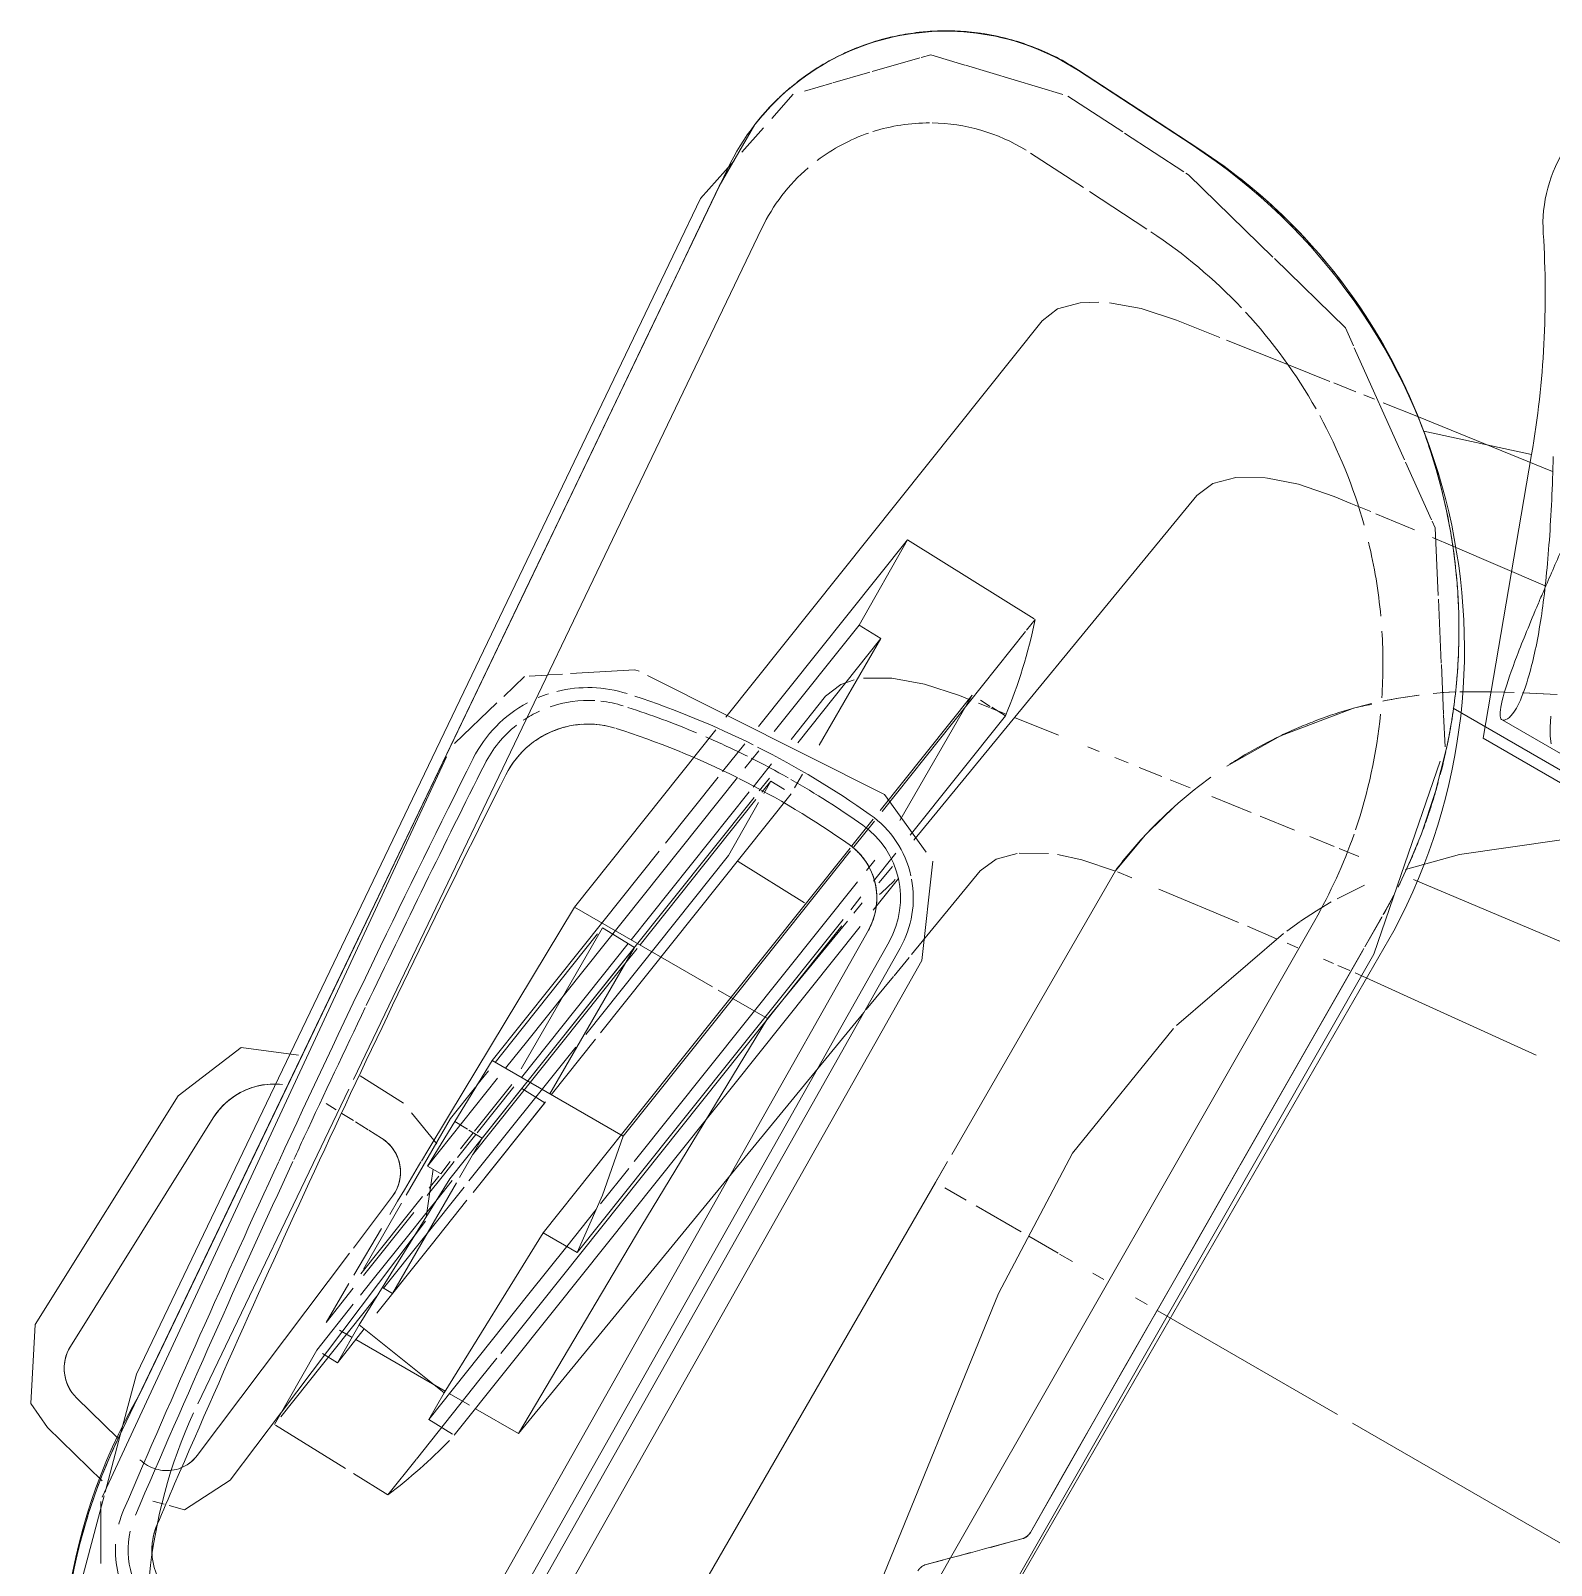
# Model space of a CAD drawing. Header units: inches. Extents: x 6664 to 8129, y 209 to 1287.
# Drawn here: x 7386.67 to 7393.54, y 643.98 to 650.91 of the extents above; entities that cross this region are included whole.
import ezdxf

# ---------------------------------------------------------------- set-up
doc = ezdxf.new("R2010")
doc.units = ezdxf.units.IN
doc.header["$MEASUREMENT"] = 0
doc.layers.add('I-FURN', color=30, linetype='Continuous', lineweight=9)

# ---------------------------------------------------------------- blocks, each defined once
blk = doc.blocks.new('Allsteel Seating Acuity Work-Conference Chair1 - Fully Adj_ Arms_ Mesh Back-V141-11th FLOOR POWER _ SIGNAL')
at = {"layer": 'I-FURN', "lineweight": 13}
for p, q in [((9.5606, 3.4708), (9.5606, -0.9451)), ((8.3354, 2.7972), (8.3354, -3.2574)), ((8.6481, 2.0903), (9.0633, -0.9451)), ((9.5606, -1.2379), (9.5606, 2.0042)), ((12.1969, 1.3862), (12.663, -4.7339)), ((9.5606, -0.9451), (9.5606, -1.3459)), ((-7.1169, -1.2379), (7.3857, -1.2379)), ((7.4644, -1.2379), (8.4008, -1.2379)), ((8.4567, -1.2379), (8.5175, -1.2379)), ((8.683, -1.2379), (8.7404, -1.2379)), ((8.8461, -1.2379), (8.913, -1.2379)), ((8.9211, -1.2379), (9.0745, -1.2379)), ((9.1132, -1.2379), (9.3482, -1.2379)), ((9.401, -1.2379), (9.5112, -1.2379)), ((9.5606, -1.346), (9.5606, -1.2379)), ((9.5606, -1.3839), (9.5606, -2.8632)), ((9.5606, -2.8632), (9.5606, -1.384)), ((8.9718, -2.3963), (8.7613, -2.9975)), ((9.5237, -3.0711), (9.5606, -2.8632)), ((8.7541, -3.0138), (8.7231, -3.0823)), ((8.7227, -3.0831), (8.6839, -3.1606)), ((9.4738, -3.2493), (9.5202, -3.0858)), ((8.6839, -3.1606), (8.6455, -3.2287)), ((8.63, -3.2544), (8.5533, -3.3688)), ((9.2189, -3.7644), (9.3608, -3.5235)), ((8.9922, -4.04), (9.2167, -3.7676)), ((8.9364, -4.0948), (8.9828, -4.0496)), ((8.8431, -4.1775), (8.8939, -4.1337)), ((-8.421, -4.2125), (8.421, -4.2125)), ((8.8719, -5.4314), (8.421, -4.2125)), ((8.7692, -4.2364), (8.8431, -4.1775)), ((7.4113, -4.2621), (8.6068, -4.2621)), ((8.7171, -4.2746), (8.6784, -4.3014)), ((8.3885, -4.3266), (7.3777, -4.3266)), ((8.6174, -4.3411), (8.4949, -4.4119)), ((8.4949, -4.4119), (8.6044, -4.3492)), ((8.6784, -4.3014), (8.634, -4.3306)), ((8.637, -4.3287), (8.68, -4.3004)), ((8.1834, -4.4066), (8.2054, -4.4512)), ((8.4949, -4.4119), (8.4421, -4.4399)), ((8.4422, -4.4398), (8.4949, -4.4119)), ((8.2297, -4.5501), (8.368, -4.4788)), ((8.3689, -4.4784), (8.2302, -4.5499)), ((8.4029, -4.4605), (8.4422, -4.4398)), ((9.3469, -5.2796), (8.8719, -5.4314)), ((11.5122, -5.909), (10.8995, -5.8752))]:
    blk.add_line(p, q, dxfattribs=at)
at = {"layer": 'I-FURN'}
for p, q in [((12.1064, 1.8957), (11.9662, 2.1387)), ((12.4351, -1.7979), (12.1103, 1.8751)), ((10.0769, 1.8177), (10.115, -2.0752)), ((10.2278, -2.0741), (10.1897, 1.8188)), ((10.2476, 1.8149), (10.2857, -2.0735)), ((10.3926, -2.0725), (10.3545, 1.8204)), ((10.3545, 1.8204), (10.3926, -2.0725)), ((10.3545, 1.8204), (10.3926, -2.0725)), ((12.1798, 1.5925), (12.1104, 1.8491)), ((12.4812, 1.7262), (12.1471, 1.8114)), ((11.9025, 1.7765), (11.8517, 1.7635)), ((12.1799, 1.6096), (12.6247, -4.2318)), ((12.435, 1.545), (12.1827, 1.6093)), ((12.1827, 1.6093), (12.435, 1.545)), ((12.1827, 1.6093), (12.435, 1.545)), ((12.435, 1.545), (12.1827, 1.6093)), ((12.2541, 1.3178), (12.1798, 1.5925)), ((11.6469, 1.5204), (11.6, 1.138)), ((11.8325, 1.4976), (11.6933, 0.3634)), ((11.6933, 0.3634), (11.8325, 1.4976)), ((11.6933, 0.3634), (11.8325, 1.4976)), ((11.8325, 1.4976), (11.6933, 0.3634)), ((12.7014, -4.5547), (12.2541, 1.3178)), ((12.532, 0.141), (12.5745, 1.3588)), ((12.5745, 1.3588), (12.532, 0.141)), ((12.5745, 1.3588), (12.532, 0.141)), ((12.532, 0.141), (12.5745, 1.3588)), ((12.7189, 0.1345), (12.7614, 1.3522)), ((12.067, -0.2771), (11.9474, 1.2944)), ((11.9474, 1.2944), (12.067, -0.2771)), ((10.9673, 1.0197), (10.9977, 1.2213)), ((11.1812, 1.2155), (10.9977, 1.2213)), ((11.5954, 1.2024), (11.2225, 1.2142)), ((11.6025, 0.8154), (11.5995, 1.2022)), ((11.5039, 0.5695), (11.5928, 1.1583)), ((11.6, 1.138), (11.5439, 0.681)), ((10.8978, 0.5595), (10.9669, 1.0171)), ((10.7635, 0.1176), (10.8723, 0.8385)), ((10.881, 0.8382), (11.0083, 0.8342)), ((10.9001, 0.1176), (11.0083, 0.8342)), ((11.0083, 0.8342), (11.0083, 0.6948)), ((11.4645, 0.6259), (11.4936, 0.8188)), ((11.4936, 0.6215), (11.4936, 0.8188)), ((11.4936, 0.8188), (11.5732, 0.8163)), ((11.6025, 0.8154), (11.5631, 0.5541)), ((11.0083, 0.6948), (10.9814, -0.154)), ((11.4936, 0.6215), (11.0083, 0.6948)), ((10.2245, -1.7405), (10.6258, 0.6865)), ((10.8494, 0.6865), (10.6258, 0.6865)), ((10.986, 0.6865), (10.8806, 0.6865)), ((11.4737, 0.6865), (11.008, 0.6865)), ((11.5439, 0.681), (11.4787, 0.1504)), ((11.559, 0.6865), (11.4936, 0.6865)), ((11.6292, 0.6865), (11.5997, 0.4907)), ((11.6274, 0.4824), (11.6292, 0.6865)), ((10.88, 0.4415), (10.8978, 0.5595)), ((11.4691, -0.154), (11.4936, 0.6215)), ((11.4888, 0.4696), (11.5039, 0.5695)), ((11.3922, 0.1471), (11.4509, 0.5358)), ((11.5552, 0.5021), (11.5429, 0.4205)), ((11.434, 0.4239), (11.3922, 0.1471)), ((11.3946, -0.154), (11.4817, 0.4224)), ((11.434, 0.4239), (11.434, -0.154)), ((11.4873, 0.4222), (11.434, 0.4239)), ((11.5429, 0.4205), (11.5016, 0.1471)), ((11.5888, 0.419), (11.5343, 0.0582)), ((11.6028, 0.4186), (11.5573, 0.1176)), ((11.6244, 0.194), (11.627, 0.4388)), ((10.5069, -2.0291), (10.8757, 0.4131)), ((11.6028, 0.0498), (11.6028, 0.3936)), ((8.3455, 0.2973), (8.3607, -3.1207)), ((8.6531, 0.3326), (8.6537, 0.1971)), ((8.6537, 0.1971), (8.6531, 0.3326)), ((8.6795, 0.2235), (8.734, 0.278)), ((11.6897, 0.3346), (11.654, 0.0435)), ((11.654, 0.0435), (11.6897, 0.3346)), ((11.654, 0.0435), (11.6897, 0.3346)), ((11.6897, 0.3346), (11.654, 0.0435)), ((8.5873, 0.1312), (8.6245, 0.1685)), ((8.6537, 0.1971), (8.6684, -3.1193)), ((8.6684, -3.1193), (8.6537, 0.1971)), ((11.3535, -0.1094), (11.3922, 0.1471)), ((11.3922, 0.1471), (11.3535, -0.1094)), ((11.4787, 0.1504), (11.4684, 0.0663)), ((11.5016, 0.1471), (11.489, 0.0637)), ((8.5415, 0.0855), (8.4175, -0.0386)), ((10.4334, -2.0676), (10.7635, 0.1176)), ((10.859, -0.154), (10.9001, 0.1176)), ((11.5573, 0.1176), (11.5359, -0.0244)), ((11.6226, 0.0505), (11.6235, 0.1208)), ((11.489, 0.0637), (11.4725, -0.0455)), ((11.4755, 0.0484), (11.5558, -0.154)), ((11.6028, -0.1118), (11.6028, 0.0083)), ((11.6219, -0.0091), (11.6226, 0.0505)), ((11.4725, -0.0455), (11.4561, -0.154)), ((11.5198, -0.0379), (11.5023, -0.154)), ((11.6199, -0.1553), (11.6219, -0.0091)), ((11.5287, -0.0718), (11.5184, -0.1403)), ((11.6028, -0.3916), (11.6028, -0.1118)), ((10.7015, -0.8315), (10.8038, -0.154)), ((10.9814, -0.154), (10.8038, -0.154)), ((10.827, -0.3659), (10.859, -0.154)), ((10.8768, -0.8467), (10.9814, -0.154)), ((11.2684, -0.6723), (11.3467, -0.154)), ((11.3467, -0.154), (11.2694, -0.6662)), ((11.2738, -0.9542), (11.3893, -0.1894)), ((11.3659, -0.8374), (11.4691, -0.154)), ((11.434, -0.1813), (11.434, -0.3862)), ((11.5023, -0.154), (11.4906, -0.2317)), ((11.5163, -0.154), (11.5059, -0.2228)), ((11.5091, -0.6556), (11.5849, -0.154)), ((11.5849, -0.154), (11.5176, -0.154)), ((11.5707, -0.7126), (11.5849, -0.154)), ((11.619, -0.2158), (11.6198, -0.1596)), ((11.8272, -0.1593), (11.8963, -0.1617)), ((11.8963, -0.1617), (11.8272, -0.1593)), ((11.8963, -0.1617), (11.8272, -0.1593)), ((11.8272, -0.1593), (11.8963, -0.1617)), ((11.8982, -0.1618), (11.9662, -0.1642)), ((11.9662, -0.1642), (11.8982, -0.1618)), ((11.9662, -0.1642), (11.8982, -0.1618)), ((11.8982, -0.1618), (11.9662, -0.1642)), ((11.978, -0.1646), (12.0386, -0.1667)), ((12.0386, -0.1667), (11.978, -0.1646)), ((12.0386, -0.1667), (11.978, -0.1646)), ((11.978, -0.1646), (12.0386, -0.1667)), ((12.069, -0.1678), (12.1231, -0.1696)), ((12.1231, -0.1696), (12.069, -0.1678)), ((12.1231, -0.1696), (12.069, -0.1678)), ((12.069, -0.1678), (12.1231, -0.1696)), ((11.487, -0.2555), (11.4671, -0.3873)), ((11.5985, -0.2616), (11.7686, -0.3264)), ((11.434, -0.3005), (11.2694, -1.3906)), ((11.4949, -0.2959), (11.481, -0.3877)), ((11.8206, -0.3462), (12.0523, -0.3543)), ((12.3946, -4.578), (12.0707, -0.3252)), ((12.0707, -0.3252), (12.3946, -4.578)), ((10.7918, -0.5989), (10.8224, -0.3969)), ((11.434, -0.3862), (11.3659, -0.8374)), ((11.4656, -0.3969), (11.4261, -0.6583)), ((11.434, -0.3862), (11.5041, -0.3884)), ((11.4796, -0.3969), (11.4394, -0.6633)), ((11.5118, -0.3887), (11.5789, -0.3908)), ((11.5757, -0.5712), (11.6028, -0.3916)), ((11.5617, -0.6634), (11.574, -0.582)), ((10.5444, -2.2373), (10.7859, -0.6386)), ((11.2694, -0.6662), (11.3911, -0.6701)), ((10.789, -1.3648), (10.8875, -0.7126)), ((10.8875, -0.7126), (11.5707, -0.7126)), ((11.2145, -1.0295), (11.2623, -0.7126)), ((11.2694, -1.4764), (11.2694, -0.7126)), ((11.4179, -0.7126), (11.3024, -1.4774)), ((11.4381, -0.7457), (11.4381, -1.4817)), ((11.4722, -1.3648), (11.5707, -0.7126)), ((11.4764, -0.8724), (11.5005, -0.7126)), ((11.5363, -0.8315), (11.5543, -0.7126)), ((10.5163, -2.0578), (10.7015, -0.8315)), ((11.4435, -1.4462), (11.5363, -0.8315)), ((10.6495, -2.3513), (10.8768, -0.8467)), ((11.1398, -2.334), (11.3659, -0.8374)), ((11.2496, -2.374), (11.4764, -0.8724)), ((11.3659, -0.8374), (11.2694, -1.4764)), ((11.1086, -2.0481), (11.263, -1.0255)), ((11.0027, -2.4315), (11.2089, -1.0664)), ((10.6414, -2.3425), (10.789, -1.3648)), ((11.3899, -1.9098), (11.4722, -1.3648)), ((11.2694, -1.3906), (11.2561, -1.4784)), ((10.5882, -1.499), (10.4954, -2.0603)), ((10.8445, -1.499), (10.5882, -1.499)), ((11.5949, -1.499), (10.8752, -1.499)), ((11.253, -1.499), (11.1275, -2.3297)), ((11.2991, -1.499), (11.1714, -2.345)), ((11.4381, -1.4817), (11.2694, -1.4764)), ((11.4418, -2.5124), (11.5949, -1.499)), ((10.1901, -1.9487), (10.2217, -1.7574)), ((12.3593, -2.1224), (12.4329, -1.868)), ((8.4077, -2.0031), (8.4126, -3.1204)), ((10.172, -2.0581), (10.1895, -1.9522)), ((11.3263, -2.3309), (11.3831, -1.9546)), ((10.0895, -2.5572), (10.1693, -2.0747)), ((10.115, -2.0752), (10.2966, -2.4882)), ((10.7047, -2.0353), (11.0578, -2.0465)), ((11.1086, -2.0481), (11.1108, -2.3238)), ((10.4879, -2.1058), (10.4781, -2.1652)), ((10.497, -2.1858), (10.508, -2.1129)), ((10.3919, -2.3428), (10.4191, -2.1625)), ((12.3112, -2.2887), (12.3475, -2.1632)), ((10.4589, -2.281), (10.4431, -2.3764)), ((10.4592, -2.4359), (10.4833, -2.2762)), ((10.5257, -2.3613), (10.5347, -2.3016)), ((12.168, -2.383), (12.222, -2.3474)), ((12.2246, -2.3457), (12.2935, -2.3003)), ((10.6156, -2.5131), (10.6379, -2.3655)), ((10.6244, -2.5175), (10.6475, -2.3649)), ((11.1111, -2.3709), (11.1116, -2.435)), ((11.1213, -2.371), (11.1116, -2.435)), ((11.1232, -2.4442), (11.1342, -2.3712)), ((11.1673, -2.3717), (11.1473, -2.5045)), ((11.2974, -2.5221), (11.3214, -2.3633)), ((11.895, -2.5629), (12.1371, -2.4034)), ((11.0027, -2.4628), (11.0027, -2.5336)), ((11.1116, -2.435), (11.0383, -2.4327)), ((11.2264, -2.5274), (11.2416, -2.4273)), ((10.4181, -2.5277), (10.0895, -4.5154)), ((10.3407, -3.2207), (10.4436, -2.5392)), ((10.3429, -2.509), (10.636, -2.6406)), ((11.874, -2.5674), (11.895, -2.5629)), ((10.4521, -3.5954), (10.6074, -2.5676)), ((10.5174, -3.2263), (10.617, -2.5668)), ((10.5174, -3.2263), (10.5174, -2.5726)), ((10.636, -2.6406), (11.8321, -2.5699)), ((11.0889, -4.849), (11.4311, -2.5832)), ((11.1215, -3.6869), (11.2824, -2.6216)), ((11.0027, -3.2417), (11.0926, -2.6464)), ((11.0027, -2.6855), (11.0027, -3.2417)), ((11.1262, -2.6439), (11.0889, -2.8908)), ((11.118, -3.2453), (11.2098, -2.6375)), ((9.862, -2.7797), (9.9766, -2.7148)), ((8.9616, -2.9388), (9.3484, -2.8895)), ((9.4794, -2.8721), (9.5499, -2.8627)), ((8.673, -2.9732), (8.7248, -2.9672)), ((8.777, -2.9611), (8.9181, -2.9442)), ((7.4983, -3.0925), (8.3916, -3.0048)), ((8.4184, -3.0019), (8.4762, -2.9955)), ((8.498, -2.9931), (8.5474, -2.9876)), ((10.9809, -3.0468), (10.8713, -3.1109)), ((8.3607, -3.1207), (8.4336, -3.4942)), ((8.4134, -3.2843), (8.4127, -3.1282)), ((8.4127, -3.1384), (8.4134, -3.2852)), ((10.3013, -3.2345), (10.0895, -3.2652)), ((10.3407, -3.2207), (10.4137, -3.223)), ((10.4145, -3.2181), (10.3421, -3.2286)), ((10.4214, -3.2232), (10.4737, -3.2249)), ((10.4746, -3.2094), (10.4225, -3.217)), ((10.5656, -3.1963), (10.5112, -3.2041)), ((11.0027, -3.2417), (11.118, -3.2453)), ((11.118, -3.2453), (11.1215, -3.6869)), ((8.4134, -3.2969), (8.4158, -3.3979)), ((9.7007, -3.3214), (9.5918, -3.3371)), ((9.8177, -3.3045), (9.7537, -3.3137)), ((9.9477, -3.2857), (9.8931, -3.2936)), ((9.3509, -3.3713), (9.1608, -3.3978)), ((9.5511, -3.3429), (9.4552, -3.3566)), ((8.7361, -3.4555), (8.64, -3.4683)), ((8.8767, -3.4366), (8.7597, -3.4524)), ((9.1177, -3.4038), (8.952, -3.4264)), ((8.3745, -3.503), (7.485, -3.6135)), ((8.4336, -3.4942), (8.5373, -4.0258)), ((10.4416, -3.6653), (10.451, -3.6033)), ((11.1215, -3.6869), (10.4472, -3.6655)), ((8.5503, -4.0925), (8.6286, -4.2149)), ((8.6302, -4.2173), (8.751, -4.4062)), ((12.6247, -4.2318), (12.6375, -4.3995)), ((8.7545, -4.4116), (8.9105, -4.6554)), ((12.6562, -4.6451), (12.6375, -4.3995)), ((12.6375, -4.3995), (12.6562, -4.6451)), ((12.6557, -4.7767), (12.7014, -4.5547)), ((12.6562, -4.9669), (12.6562, -4.6451)), ((9.3484, -4.8477), (9.1601, -4.8722)), ((9.4682, -4.8318), (9.3719, -4.8446)), ((9.5499, -4.8209), (9.4682, -4.8318)), ((12.6151, -4.9742), (12.6449, -4.8296)), ((8.973, -4.8956), (8.5222, -4.9486)), ((9.0725, -4.8832), (8.973, -4.8956)), ((9.1166, -4.9502), (9.3482, -5.1172)), ((12.5744, -5.1724), (12.6038, -5.0294)), ((9.3567, -5.1234), (9.8071, -5.4484)), ((10.0263, -5.2325), (10.3239, -5.1894)), ((10.3558, -5.1848), (10.5656, -5.1545)), ((9.7007, -5.2796), (9.808, -5.2641)), ((9.8262, -5.2614), (10.0263, -5.2325)), ((12.4486, -5.3026), (12.5382, -5.2099)), ((8.7518, -5.4116), (9.4072, -5.3215)), ((9.4072, -5.3215), (9.5691, -5.2985)), ((9.6108, -5.2925), (9.663, -5.285)), ((12.3241, -5.4317), (12.4447, -5.3067)), ((10.8861, -5.4438), (11.1951, -5.4609)), ((11.1951, -5.4609), (10.8861, -5.4438)), ((11.2286, -5.4627), (11.5129, -5.4784)), ((11.5129, -5.4784), (11.2286, -5.4627)), ((12.1607, -5.6009), (12.317, -5.439)), ((11.5194, -5.7801), (11.9662, -5.675)), ((10.8706, -5.7511), (11.1904, -5.7687)), ((11.2, -5.7693), (11.496, -5.7856)), ((11.5123, -5.9109), (10.8643, -5.8752))]:
    blk.add_line(p, q, dxfattribs=at)
at = {"layer": 'I-FURN', "flags": 128}
for points in [[(12.1059, 1.8657), (11.9955, 2.2736), (11.9662, 2.3129)], [(11.8289, 1.7577), (11.7587, 1.7398), (11.6469, 1.5204)], [(12.7614, 1.3522), (12.6012, 1.6715), (12.4812, 1.7262)], [(12.6375, -4.3995), (12.6247, -4.2318), (12.5976, -3.8749), (12.5565, -3.336), (12.5024, -2.6256), (12.4363, -1.7575), (12.3595, -0.7487), (12.2734, 0.3811), (12.1799, 1.6096)], [(10.6258, 0.6865), (10.6117, -0.3969), (10.5882, -1.499)], [(8.734, 0.278), (8.6522, 0.1962), (8.5876, 0.1316), (8.5415, 0.0855)], [(12.3406, -0.2964), (12.582, -0.1963), (12.7189, 0.1345)], [(8.4175, -0.0386), (8.4433, -0.0127), (8.4785, 0.0225), (8.5218, 0.0658)], [(8.4175, -0.0386), (8.4122, -0.0446), (8.4077, -0.0512)], [(8.3991, -0.083), (8.4005, -0.3853), (8.4024, -0.8067), (8.4048, -1.3463), (8.4077, -2.0031)], [(8.4076, -1.985), (8.4058, -1.5705), (8.4029, -0.9261), (8.4007, -0.4299), (8.3991, -0.083)], [(10.8038, -0.154), (10.8347, -0.4358), (10.8875, -0.7126)], [(11.5949, -1.499), (11.6163, -0.3969), (11.619, -0.2158)], [(8.4126, -3.1094), (8.4093, -2.3614), (8.4076, -1.9936)], [(9.9847, -2.7087), (10.0539, -2.6392), (10.0895, -2.5572)], [(9.5587, -2.8615), (9.7169, -2.83), (9.8231, -2.7958)], [(11.0889, -2.8908), (11.0553, -2.9718), (11.0131, -3.0198)], [(10.8699, -3.1116), (10.7288, -3.1623), (10.5656, -3.1963)], [(8.4179, -3.4375), (8.4222, -3.4984), (8.4292, -3.5712)], [(8.4292, -3.5712), (8.4465, -3.6986), (8.4864, -3.8963), (8.5415, -4.0903)], [(10.0895, -4.5154), (10.0539, -4.5974), (9.9766, -4.673), (9.862, -4.7379)], [(8.919, -4.6688), (9.084, -4.9266), (9.1113, -4.9463)], [(8.9598, -4.8778), (8.9234, -4.8299), (8.888, -4.781)], [(9.8587, -4.7393), (9.7169, -4.7882), (9.5499, -4.8209)], [(10.9096, -5.05), (10.9809, -5.005), (11.0553, -4.93), (11.0889, -4.849)], [(12.6375, -5.0681), (12.6481, -5.0177), (12.6562, -4.9669)], [(10.5656, -5.1545), (10.7288, -5.1205), (10.8667, -5.0712)], [(9.8144, -5.4537), (9.8869, -5.5061), (10.3208, -5.6162)], [(11.9692, -5.6743), (12.1253, -5.6376), (12.1572, -5.6046)], [(10.3297, -5.6185), (10.8466, -5.7497), (10.8607, -5.7506)], [(10.8643, -5.8752), (11.1885, -5.8931), (11.5123, -5.9109)]]:
    blk.add_lwpolyline(points, dxfattribs=at)
at = {"layer": 'I-FURN', "lineweight": 13, "flags": 128}
for points in [[(9.0633, -0.9451), (9.0906, -1.6621), (8.9768, -2.377)], [(8.4292, -3.5233), (8.2507, -3.7045), (7.8936, -3.9847), (7.4644, -4.2372)], [(8.1426, -4.344), (8.163, -4.3721), (8.1834, -4.4066)]]:
    blk.add_lwpolyline(points, dxfattribs=at)
at = {"layer": 'I-FURN', "lineweight": 13}
for centre, radius, start, end in [((9.5606, 1.3862), 2.6363, 0, 90), ((11.049, -3.1641), 2.7152, 181.96956, 266.84368), ((11.5724, -4.8169), 1.0938, 266.84368, 4.35531), ((12.891, -3.9447), 4.2853, 200.29957, 213.70043), ((8.8012, -6.6723), 0.6306, 356.11365, 33.70043)]:
    blk.add_arc(centre, radius, start, end, dxfattribs=at)
at = {"layer": 'I-FURN'}
for centre, radius, start, end in [((9.6161, 1.1169), 2.338, 5.45794, 42.95728), ((9.6161, 1.1169), 2.338, 5.45794, 42.95728), ((9.5936, 1.4127), 2.5938, 16.28211, 19.72571), ((11.5396, 1.8233), 0.2958, 31.98861, 67.35381), ((11.5396, 1.8233), 0.4027, 17.55091, 46.11761), ((11.5396, 1.8233), 0.4606, 26.61123, 43.39645), ((9.5936, 1.4127), 2.5938, 12.68798, 16.28211), ((11.5396, 1.8233), 0.2958, 20.6832, 34.54656), ((11.5396, 1.8233), 0.2958, 6.81984, 34.54656), ((11.5396, 1.8233), 0.2958, 6.81984, 29.46603), ((11.5396, 1.8233), 0.4606, 6.81984, 15.25318), ((9.5936, 1.4127), 2.5938, 4.35531, 12.49599), ((11.5396, 1.8233), 0.2958, 6.81984, 20.6832), ((-48.2719, -5.3297), 60.6983, 5.192692, 6.819839), ((-48.2719, -5.3297), 60.5335, 6.63085, 6.819839), ((-48.2719, -5.3297), 60.5335, 6.63085, 6.819839), ((-48.2719, -5.3297), 60.5335, 6.63085, 6.819839), ((-48.2719, -5.3297), 60.6404, 5.167555, 6.819839), ((-48.2719, -5.3297), 60.5335, 3.284248, 6.63085), ((-48.2719, -5.3297), 60.5335, 3.284248, 6.63085), ((-48.2719, -5.3297), 60.5335, 3.284248, 6.63085), ((12.004, 1.4766), 0.1728, 117.39381, 145.19691), ((12.004, 1.4766), 0.1728, 131.29536, 145.19691), ((12.004, 1.4766), 0.1728, 117.39381, 131.29536), ((12.004, 1.4766), 0.1728, 103.49227, 117.39381), ((12.004, 1.4766), 0.1728, 103.49227, 117.39381), ((12.004, 1.4766), 0.1728, 89.59072, 103.49227), ((12.004, 1.4766), 0.1728, 89.59072, 103.49227), ((12.004, 1.4766), 0.1728, 75.68917, 89.59072), ((12.004, 1.4766), 0.1728, 75.68917, 89.59072), ((12.004, 1.4766), 0.1728, 145.19691, 173), ((12.004, 1.4766), 0.1728, 151.52347, 173), ((12.004, 1.4766), 0.1728, 151.52347, 173), ((12.004, 1.4766), 0.1728, 159.09845, 173), ((12.004, 1.4766), 0.1728, 145.19691, 159.09845), ((12.3891, 1.3652), 0.1855, 36.84459, 75.68917), ((12.3891, 1.3652), 0.1855, 36.84459, 75.68917), ((12.3891, 1.3652), 0.1855, 358, 75.68917), ((12.3891, 1.3652), 0.1855, 358, 75.68917), ((12.3891, 1.3652), 0.1855, 23.89639, 36.84459), ((12.3891, 1.3652), 0.1855, 23.89639, 36.84459), ((12.3891, 1.3652), 0.1855, 358, 23.89639), ((12.3891, 1.3652), 0.1855, 358, 23.89639), ((-48.2719, -5.3297), 60.6983, 3.285636, 5.18933), ((12.2074, 0.1524), 0.3247, 293.38311, 358), ((12.2074, 0.1524), 0.3247, 298, 358), ((12.2074, 0.1524), 0.3247, 318.23514, 358), ((12.2074, 0.1524), 0.3247, 343, 358), ((-48.2719, -5.3297), 60.6404, 5.052043, 5.158972), ((11.8335, 0.0214), 0.1808, 173, 268), ((11.8335, 0.0214), 0.1808, 173, 227.28571), ((11.8335, 0.0214), 0.1808, 173, 206.65498), ((11.8335, 0.0214), 0.1808, 173, 226.33488), ((-48.2719, -5.3297), 60.6404, 4.441648, 5.052043), ((12.2074, 0.1524), 0.3247, 298, 328), ((11.8335, 0.0214), 0.1808, 220.5, 226.33488), ((11.8335, 0.0214), 0.1808, 227.28571, 240.85714), ((11.8335, 0.0214), 0.1808, 231.65697, 266.92992), ((11.8335, 0.0214), 0.1808, 231.65697, 266.92992), ((11.8335, 0.0214), 0.1808, 240.85714, 268), ((12.2074, 0.1524), 0.3247, 293.38311, 303.35143), ((-48.2719, -5.3297), 60.6404, 3.284248, 4.432141), ((11.7472, -1.8856), 0.4156, 315.20275, 3.28425), ((11.7472, -1.8856), 0.4156, 339.59356, 3.28425), ((11.7472, -1.8856), 0.4156, 339.59356, 3.28425), ((11.7472, -1.8856), 0.5225, 338.21055, 3.28425), ((11.7472, -1.8856), 0.5804, 328.16175, 3.28425), ((10.6884, -2.0696), 0.4606, 180.56111, 220.68727), ((10.6884, -2.0696), 0.4027, 180.56111, 264.75274), ((10.6884, -2.0696), 0.2958, 180.56111, 194.59304), ((10.6884, -2.0696), 0.2958, 180.56111, 236.68886), ((10.6884, -2.0696), 0.2958, 180.56111, 203.47107), ((11.7472, -1.8856), 0.4156, 313.67713, 336.29259), ((11.7472, -1.8856), 0.4156, 322.79676, 336.29259), ((10.6884, -2.0696), 0.2958, 194.59304, 236.68886), ((11.7472, -1.8856), 0.4156, 313.67713, 322.79676), ((11.7472, -1.8856), 0.5225, 324.7846, 334.10916), ((10.6884, -2.0696), 0.2958, 203.47107, 235.60086), ((11.7472, -1.8856), 0.4156, 282.85801, 309.30094), ((11.7472, -1.8856), 0.4156, 282.85801, 309.30094), ((11.7472, -1.8856), 0.4156, 304.07865, 314.23146), ((11.7472, -1.8856), 0.4156, 282.94112, 301.97816), ((11.7472, -1.8856), 0.5225, 296.59643, 319.14409), ((11.7472, -1.8856), 0.5804, 317.8737, 322.79676), ((10.6884, -2.0696), 0.2958, 237.1959, 250.7208), ((10.6884, -2.0696), 0.2958, 237.1959, 264.75274), ((10.6884, -2.0696), 0.2958, 244.3522, 264.75274), ((10.6884, -2.0696), 0.2958, 250.7208, 264.75274), ((11.0139, 1.475), 3.8553, 273.53101, 282.30928), ((11.0139, 1.475), 3.8553, 273.53101, 282.30928), ((11.0139, 1.475), 3.8553, 273.53101, 282.30928), ((11.7472, -1.8856), 0.5804, 282.30928, 314.04203), ((10.6884, -2.0696), 0.4606, 222.65692, 264.75274), ((11.0139, 1.475), 3.8553, 264.75274, 273.3976), ((11.0139, 1.475), 3.8553, 264.75274, 273.3976), ((11.0139, 1.475), 3.8553, 264.75274, 273.3976), ((11.0139, 1.475), 3.9623, 277.2075, 281.98865), ((11.7472, -1.8856), 0.5225, 282.30928, 293.62167), ((11.0139, 1.475), 3.9623, 264.75274, 270.31864), ((11.0139, 1.475), 3.9623, 270.53056, 273.28225), ((11.0139, 1.475), 3.9623, 273.53101, 276.53146), ((11.0139, 1.475), 4.0201, 273.53101, 281.79303), ((11.0139, 1.475), 4.0201, 264.75274, 273.22235), ((11.0064, -3.1089), 2.338, 180.25458, 190.74556), ((11.0064, -3.1089), 2.338, 180.25458, 190.74556), ((11.0064, -3.1089), 2.338, 191.24827, 204.3917), ((11.0064, -3.1089), 2.338, 191.24827, 204.3917), ((11.0064, -3.1089), 2.338, 206.18986, 213.58996), ((11.0064, -3.1089), 2.338, 206.18986, 213.58996), ((11.0064, -3.1089), 2.338, 215.25292, 223.54913), ((11.0064, -3.1089), 2.338, 215.25292, 223.54913), ((11.559, -4.6417), 0.838, 340.73956, 4.35531), ((11.559, -4.6417), 0.838, 340.73956, 4.35531), ((11.0064, -3.1089), 2.338, 225.50019, 238.62524), ((11.0064, -3.1089), 2.338, 225.50019, 238.62524), ((11.559, -4.6417), 0.838, 319.07048, 337.08205), ((11.559, -4.6417), 0.838, 319.07048, 337.08205), ((11.5725, -4.8189), 1.0938, 344.50565, 352.22129), ((11.0064, -3.1089), 2.338, 239.4602, 252.75403), ((11.0064, -3.1089), 2.338, 239.4602, 252.75403), ((11.559, -4.6417), 0.838, 299.84363, 317.6517), ((11.559, -4.6417), 0.838, 299.84363, 317.6517), ((11.5725, -4.8189), 1.0937, 332.9636, 336.42081), ((11.0072, -3.2854), 2.5938, 230.17515, 237.24646), ((11.5725, -4.8189), 1.0937, 324.83155, 332.92388), ((11.0064, -3.1089), 2.338, 253.39283, 266.53317), ((11.0064, -3.1089), 2.338, 253.39283, 266.53317), ((11.559, -4.6417), 0.838, 268.49133, 299.09454), ((11.559, -4.6417), 0.838, 268.49133, 299.09454), ((11.0072, -3.2854), 2.5938, 237.24646, 241.79918), ((11.5725, -4.8189), 1.0938, 313.35392, 322.95092), ((11.0072, -3.2854), 2.5938, 242.39885, 254.32143), ((11.5725, -4.8189), 1.0937, 307.16835, 309.53248), ((11.5725, -4.8189), 1.0937, 297.92529, 302.64371), ((11.5725, -4.8189), 1.0937, 302.65943, 307.16835), ((11.0072, -3.2854), 2.5938, 254.60071, 266.84368), ((11.5725, -4.8189), 1.0937, 295.30288, 297.92529), ((11.5725, -4.8189), 1.0938, 281.07328, 284.3984), ((11.5725, -4.8189), 1.0938, 284.3984, 291.22188), ((11.5725, -4.8189), 1.0938, 266.84368, 279.01672)]:
    blk.add_arc(centre, radius, start, end, dxfattribs=at)
for centre, start_param, end_param in [((13.702, 0.2299), 6.056793, 6.200794), ((13.2111, -3.0205), 6.142862, 6.181009), ((13.2111, -3.0205), 0.24649, 0.421716)]:
    blk.add_ellipse(centre, major_axis=(-2.8634, 0.4325), ratio=0.886817, start_param=start_param, end_param=end_param, dxfattribs=at)
for points in [[(12.1799, 1.6096), (12.1687, 1.7565), (12.1212, 2.048), (12.0254, 2.3266), (11.9662, 2.4607)], [(8.734, 0.278), (8.7369, 0.2808), (8.742, 0.2871), (8.7479, 0.298), (8.7503, 0.3059), (8.7511, 0.3099)], [(8.4158, -3.397), (8.4144, -3.3638), (8.4136, -3.3304), (8.4134, -3.2969)], [(8.5202, -4.0222), (8.5153, -4.0053), (8.5104, -3.9885), (8.5058, -3.9715)], [(9.3482, -5.2792), (9.4894, -5.3967), (9.7971, -5.6018), (10.3144, -5.8054), (10.6802, -5.8651), (10.8643, -5.8752)], [(11.5123, -5.9109), (11.5896, -5.9152), (11.7448, -5.9072), (11.8944, -5.867), (11.9662, -5.8393)]]:
    blk.add_open_spline(points, degree=3, dxfattribs=at)
for points, knots in [([(8.7523, 0.3222), (8.7523, 0.3176), (8.7515, 0.3108), (8.7492, 0.3025), (8.7469, 0.2966), (8.7442, 0.2912), (8.74, 0.2846), (8.7365, 0.2804), (8.734, 0.278)], [-1, -1, -1, -1, -0.75, -0.625, -0.5, -0.375, -0.25, 0, 0, 0, 0]), ([(8.3991, -0.083), (8.3991, -0.0793), (8.3996, -0.074), (8.4009, -0.0677), (8.4022, -0.0633), (8.4036, -0.0595), (8.405, -0.0563), (8.4065, -0.0532), (8.4077, -0.0511), (8.4083, -0.0501)], [-1, -1, -1, -1, -0.8333333, -0.75, -0.6666667, -0.5833333, -0.5, -0.4166667, -0.3333333, -0.3333333, -0.3333333, -0.3333333]), ([(8.4077, -0.0512), (8.4069, -0.0525), (8.4056, -0.0549), (8.404, -0.0586), (8.4025, -0.0623), (8.4014, -0.0659), (8.4003, -0.0705), (8.3994, -0.076), (8.3991, -0.0804), (8.3991, -0.083)], [-1, -1, -1, -1, -0.833333, -0.708333, -0.583333, -0.416667, -0.291667, -0.166667, 0, 0, 0, 0]), ([(8.4083, -0.0501), (8.409, -0.0491), (8.4103, -0.047), (8.4133, -0.0431), (8.4157, -0.0403), (8.4175, -0.0386)], [-0.3333333, -0.3333333, -0.3333333, -0.3333333, -0.25, -0.1666667, 0, 0, 0, 0]), ([(8.4405, -3.6594), (8.4395, -3.6528), (8.436, -3.6275), (8.4304, -3.5835), (8.4244, -3.527), (8.4206, -3.4786), (8.4185, -3.4492), (8.4178, -3.4388)], [-0.2270027, -0.2270027, -0.2270027, -0.2270027, -0.2142857, -0.1785714, -0.1428571, -0.1071429, -0.0877359, -0.0877359, -0.0877359, -0.0877359]), ([(8.4539, -3.7418), (8.4528, -3.7356), (8.45, -3.7201), (8.4472, -3.7027), (8.4454, -3.6916), (8.4451, -3.6897)], [-0.27984746, -0.27984746, -0.27984746, -0.27984746, -0.26785714, -0.25, -0.24642653, -0.24642653, -0.24642653, -0.24642653]), ([(8.467, -3.8101), (8.4668, -3.8089), (8.4627, -3.7892), (8.4589, -3.7695), (8.4555, -3.7509)], [-0.32380827, -0.32380827, -0.32380827, -0.32380827, -0.32142857, -0.28571429, -0.28571429, -0.28571429, -0.28571429]), ([(8.4967, -3.9373), (8.4949, -3.9304), (8.4884, -3.9052), (8.4783, -3.8629), (8.4706, -3.8273), (8.467, -3.8101)], [-0.40625369, -0.40625369, -0.40625369, -0.40625369, -0.39285714, -0.35714286, -0.32380827, -0.32380827, -0.32380827, -0.32380827]), ([(8.5363, -4.0744), (8.5312, -4.0584), (8.5258, -4.041), (8.5207, -4.0235), (8.5202, -4.0222)], [-0.49588064, -0.49588064, -0.49588064, -0.49588064, -0.46428571, -0.46163229, -0.46163229, -0.46163229, -0.46163229]), ([(8.5568, -4.1359), (8.5567, -4.1356), (8.5506, -4.1179), (8.5447, -4.1002), (8.539, -4.0829)], [-0.53635575, -0.53635575, -0.53635575, -0.53635575, -0.53571429, -0.50142292, -0.50142292, -0.50142292, -0.50142292]), ([(8.5415, -4.0903), (8.5656, -4.1641), (8.6087, -4.2799), (8.6858, -4.4454), (8.7532, -4.5715), (8.8289, -4.6961), (8.9141, -4.8198), (9.0086, -4.9411), (9.147, -5.0983), (9.2641, -5.2093), (9.3482, -5.2792)], [-1, -1, -1, -1, -0.8, -0.7, -0.6, -0.5, -0.4, -0.3, -0.2, 0, 0, 0, 0]), ([(8.6039, -4.2611), (8.6015, -4.2551), (8.5955, -4.2401), (8.5861, -4.2161), (8.5726, -4.1804), (8.563, -4.1536), (8.5568, -4.1359)], [-0.61903453, -0.61903453, -0.61903453, -0.61903453, -0.60714286, -0.58928571, -0.57142857, -0.53635575, -0.53635575, -0.53635575, -0.53635575]), ([(8.6272, -4.3167), (8.6244, -4.3102), (8.6165, -4.2917), (8.6088, -4.2731), (8.6039, -4.2611)], [-0.6559137, -0.6559137, -0.6559137, -0.6559137, -0.64285714, -0.61903453, -0.61903453, -0.61903453, -0.61903453]), ([(8.757, -4.5755), (8.7537, -4.5697), (8.741, -4.5474), (8.7191, -4.5076), (8.6966, -4.4643), (8.6792, -4.4294), (8.6666, -4.4033), (8.6553, -4.3793), (8.6482, -4.3639), (8.6453, -4.3573)], [-0.8342174, -0.8342174, -0.8342174, -0.8342174, -0.8214286, -0.7857143, -0.75, -0.7321429, -0.7142857, -0.6964286, -0.6831281, -0.6831281, -0.6831281, -0.6831281]), ([(8.775, -4.6064), (8.7703, -4.5985), (8.7643, -4.5883), (8.7583, -4.5778), (8.757, -4.5755)], [-0.85714286, -0.85714286, -0.85714286, -0.85714286, -0.83928571, -0.83421744, -0.83421744, -0.83421744, -0.83421744]), ([(8.888, -4.781), (8.8691, -4.7542), (8.8407, -4.7123), (8.8077, -4.6604), (8.789, -4.6298), (8.7796, -4.6142), (8.775, -4.6064)], [-1, -1, -1, -1, -0.9285714, -0.8928571, -0.875, -0.8571429, -0.8571429, -0.8571429, -0.8571429]), ([(9.315, -5.2511), (9.2432, -5.1893), (9.143, -5.0927), (9.0287, -4.9641), (8.9815, -4.9057), (8.9598, -4.8778)], [-1, -1, -1, -1, -0.5, -0.25, 0, 0, 0, 0]), ([(11.9662, -5.8393), (12.0006, -5.826), (12.0671, -5.7964), (12.1594, -5.7438), (12.2438, -5.6844), (12.3072, -5.6303), (12.3535, -5.5851), (12.3971, -5.5386), (12.4464, -5.4787), (12.4892, -5.4169), (12.5157, -5.3731), (12.5298, -5.3481), (12.5399, -5.3294), (12.5496, -5.3105), (12.5622, -5.2849), (12.5768, -5.2528), (12.5896, -5.2216), (12.5986, -5.1978), (12.6047, -5.1809), (12.6102, -5.1647), (12.617, -5.1439), (12.6273, -5.1094), (12.6339, -5.0836), (12.6375, -5.0681)], [-1, -1, -1, -1, -0.916667, -0.833333, -0.75, -0.666667, -0.625, -0.583333, -0.5, -0.416667, -0.375, -0.354167, -0.333333, -0.3125, -0.291667, -0.25, -0.208333, -0.1875, -0.166667, -0.145833, -0.125, -0.083333, 0, 0, 0, 0])]:
    blk.add_open_spline(points, degree=3, knots=knots, dxfattribs=at)
at = {"layer": 'I-FURN', "lineweight": 13}
for points in [[(9.5606, -2.8632), (9.556, -2.9001), (9.5448, -2.9737), (9.5296, -3.0463), (9.521, -3.0823)], [(9.521, -3.0823), (9.4909, -3.2093), (9.4491, -3.3307), (9.3981, -3.4448)], [(8.8974, -4.1306), (8.8564, -4.1673), (8.8136, -4.2014), (8.7704, -4.2347)], [(8.3954, -4.6058), (8.3795, -4.5488), (8.358, -4.4514), (8.3573, -4.3875), (8.3622, -4.3641)], [(8.3622, -4.3641), (8.3631, -4.36), (8.3651, -4.3525), (8.3678, -4.3463), (8.3694, -4.3436)], [(8.3694, -4.3436), (8.3756, -4.3323), (8.382, -4.3266), (8.3885, -4.3266)], [(8.3885, -4.3266), (8.3936, -4.3266), (8.3987, -4.3277), (8.404, -4.3369)], [(8.404, -4.3369), (8.4159, -4.3526), (8.4282, -4.3862), (8.4409, -4.4375)], [(8.4409, -4.4375), (8.452, -4.4823), (8.4746, -4.5986), (8.4979, -4.7674), (8.5097, -4.8645)], [(8.7834, -5.4725), (8.7181, -5.3531), (8.6024, -5.1291), (8.4715, -4.8391), (8.4157, -4.6781), (8.3954, -4.6058)], [(8.5097, -4.8645), (8.5121, -4.8844), (8.5145, -4.9048), (8.5169, -4.9255)], [(8.5169, -4.9255), (8.5247, -4.9919), (8.5325, -5.0596), (8.5404, -5.1337)]]:
    blk.add_open_spline(points, degree=3, dxfattribs=at)
blk.add_open_spline([(9.3533, -3.5383), (9.3408, -3.5627), (9.2989, -3.6409), (9.2366, -3.7409), (9.167, -3.8379), (9.0939, -3.9302), (9.0176, -4.0182), (8.9544, -4.0753), (8.9334, -4.0934)], degree=3, knots=[0.3195551, 0.3195551, 0.3195551, 0.3195551, 0.375, 0.5, 0.5625, 0.625, 0.75, 0.8104981, 0.8104981, 0.8104981, 0.8104981], dxfattribs=at)

msp = doc.modelspace()

# ---------------------------------------------------------------- block references
at = {"layer": 'I-FURN', "rotation": 149.9998874387214}
msp.add_blockref('Allsteel Seating Acuity Work-Conference Chair1 - Fully Adj_ Arms_ Mesh Back-V141-11th FLOOR POWER _ SIGNAL', (7398.4169, 639.8585), dxfattribs=at)

doc.saveas('drawing.dxf')
